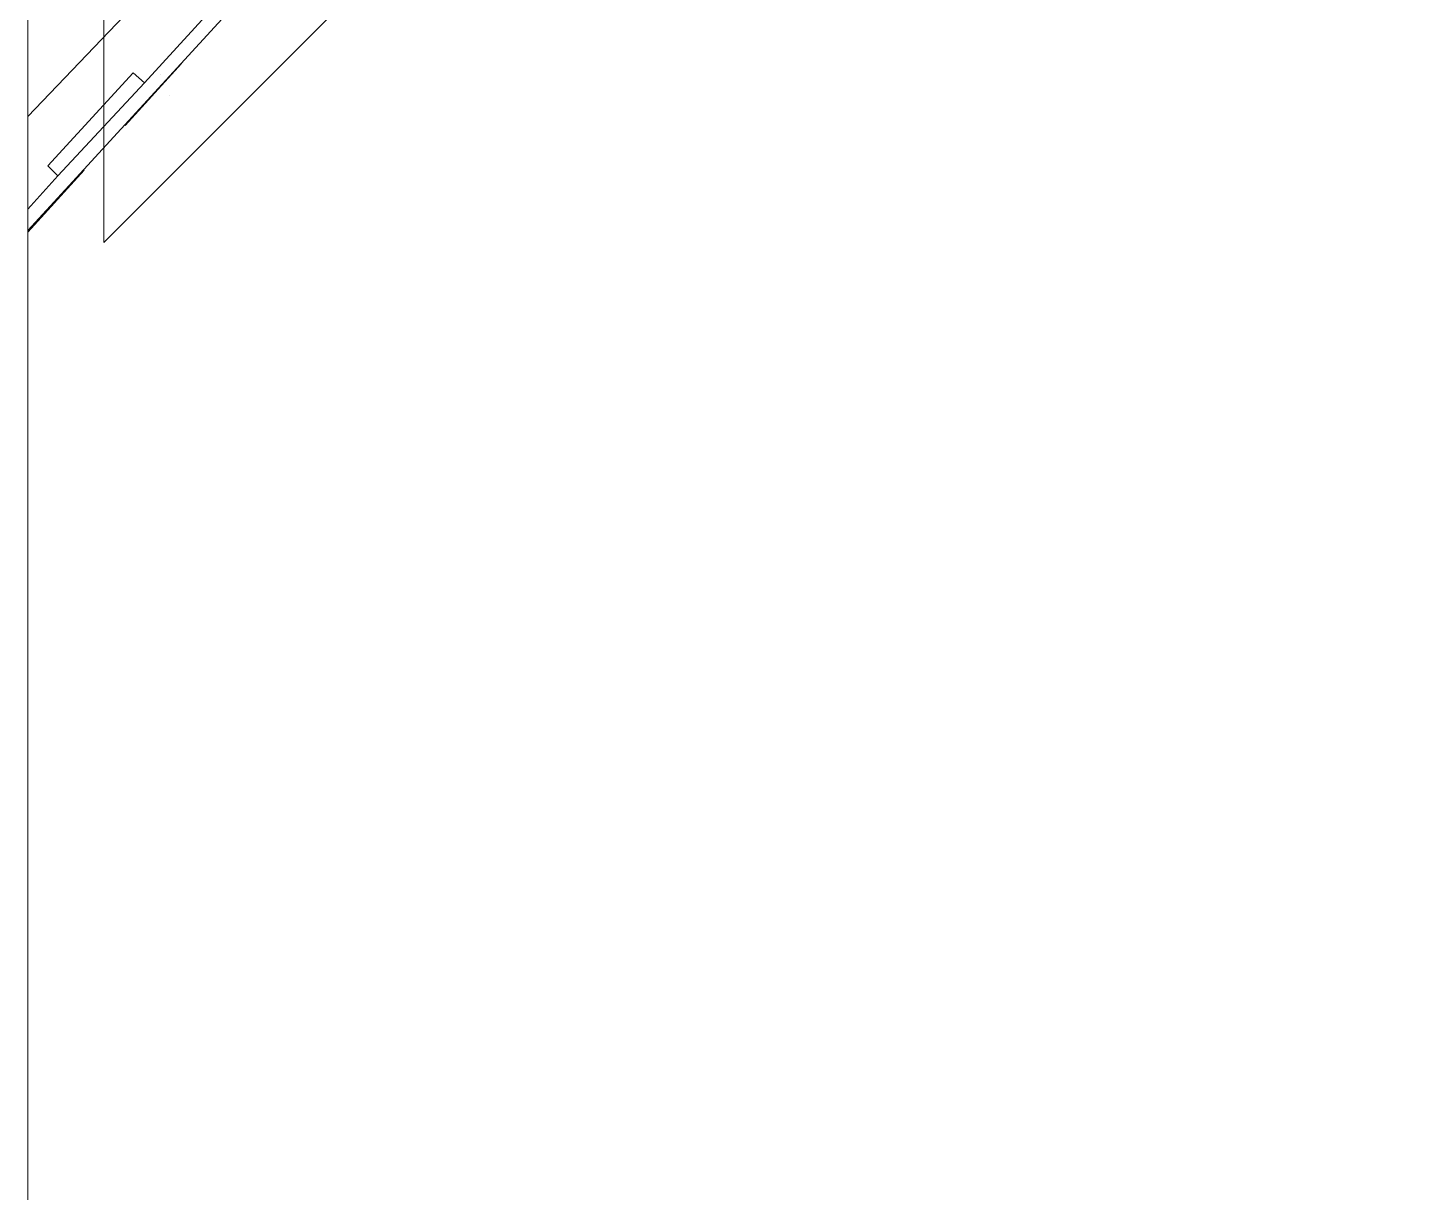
# Model space of a CAD drawing. Header units: metres. Extents: x 0 to 105485, y 0 to 425721.
# Drawn here: x 104630 to 104675.8, y 425176.26 to 425214.56 of the extents above; entities that cross this region are included whole.
import ezdxf

# ---------------------------------------------------------------- set-up
doc = ezdxf.new("R2010")
doc.units = ezdxf.units.M
doc.header["$MEASUREMENT"] = 0
doc.linetypes.add('KG-PERCEEL-SO', pattern=[19, 5.5, -4, 5.5, -4])
for name, color, linetype, lineweight in [('B-XX-GK-KADEMUUR-G', 150, 'Continuous', 18), ('B-XX-IE-MEUBILAIR_WATERWEGMEUBILAIR-G', 150, 'Continuous', 18), ('B-XX-KG-GRENS_PERCEEL-G', 150, 'KG-PERCEEL-SO', 18), ('B-XX-OG-GRENS-G', 7, 'Continuous', 18), ('B-XX-OG-WATER_HAVEN-G', 170, 'Continuous', 18), ('B-XX-VH-OPENVERHARDING-G', 90, 'Continuous', 18), ('B-XX-VH-OPENVERHARDING_STRAATBAKSTEEN-G', 90, 'Continuous', 18)]:
    doc.layers.add(name, color=color, linetype=linetype, lineweight=lineweight)

msp = doc.modelspace()

# ---------------------------------------------------------------- linework, layer by layer
at = {"layer": 'B-XX-GK-KADEMUUR-G', "ltscale": 0.5}
msp.add_lwpolyline([(104656.653, 425237.635), (104645.067, 425225.027), (104633.832, 425212.744), (104630.988, 425209.689), (104630, 425208.595), (104630, 425207.895), (104655.534, 425235.724), (104669.156, 425226.719), (104683.563, 425217.04), (104694.868, 425209.36), (104693.117, 425204.476), (104685.019, 425181.946), (104684.636, 425182.153), (104673.214, 425150), (104682.312, 425150), (104686.323, 425173.241), (104687.603, 425180.661), (104686.578, 425181.02), (104695.148, 425204.934), (104695.964, 425207.146), (104696.101, 425207.506), (104697.258, 425210.559), (104683.724, 425219.219), (104669.77, 425228.608)], close=True, dxfattribs=at)
at = {"layer": 'B-XX-IE-MEUBILAIR_WATERWEGMEUBILAIR-G', "color": 0, "true_color": 0x604a38}
for points in [[(104634.365, 425213.012, 1.341), (104634.365, 425213.012, 2.841)], [(104634.666, 425212.342, 1.406), (104634.666, 425212.342, 2.906)]]:
    msp.add_polyline3d(points, dxfattribs=at)
at = {"layer": 'B-XX-KG-GRENS_PERCEEL-G', "ltscale": 0.5, "flags": 128}
msp.add_lwpolyline([(104630, 425207.84), (104641.624, 425220.579), (104656.624, 425236.978)], dxfattribs=at)
at = {"layer": 'B-XX-OG-GRENS-G'}
msp.add_polyline3d([(104632.5, 425217.5, 2.474), (104632.5, 425212.5, 1.303), (104632.5, 425207.5, 0.443), (104637.5, 425212.5, 0.472), (104642.5, 425217.5, 0.458)], dxfattribs=at)
at = {"layer": 'B-XX-OG-WATER_HAVEN-G', "ltscale": 0.5}
msp.add_lwpolyline([(104630, 425150), (104673.214, 425150), (104684.636, 425182.153), (104685.019, 425181.946), (104693.117, 425204.476), (104694.868, 425209.36), (104683.563, 425217.04), (104669.156, 425226.719), (104655.534, 425235.724), (104630, 425207.895)], close=True, dxfattribs=at)
at = {"layer": 'B-XX-VH-OPENVERHARDING-G', "ltscale": 0.5}
for points in [[(104630, 425208.595), (104630.988, 425209.689), (104630.653, 425210.016), (104633.463, 425213.072), (104633.832, 425212.744), (104645.067, 425225.027), (104656.653, 425237.635), (104655.556, 425240.422), (104655.854, 425240.732), (104654.582, 425241.952), (104653.122, 425243.318), (104652.401, 425243.979), (104647.4, 425238.677), (104630.926, 425221.047), (104630, 425220.06)], [(104630, 425211.638), (104630, 425218.614), (104630.143, 425218.766), (104633.639, 425215.451)], [(104633.832, 425212.744), (104633.463, 425213.072), (104630.653, 425210.016), (104630.988, 425209.689)]]:
    msp.add_lwpolyline(points, close=True, dxfattribs=at)
at = {"layer": 'B-XX-VH-OPENVERHARDING_STRAATBAKSTEEN-G', "ltscale": 0.5}
msp.add_lwpolyline([(104630, 425211.638), (104633.639, 425215.451), (104630.143, 425218.766), (104630, 425218.614)], close=True, dxfattribs=at)

doc.saveas('drawing.dxf')
